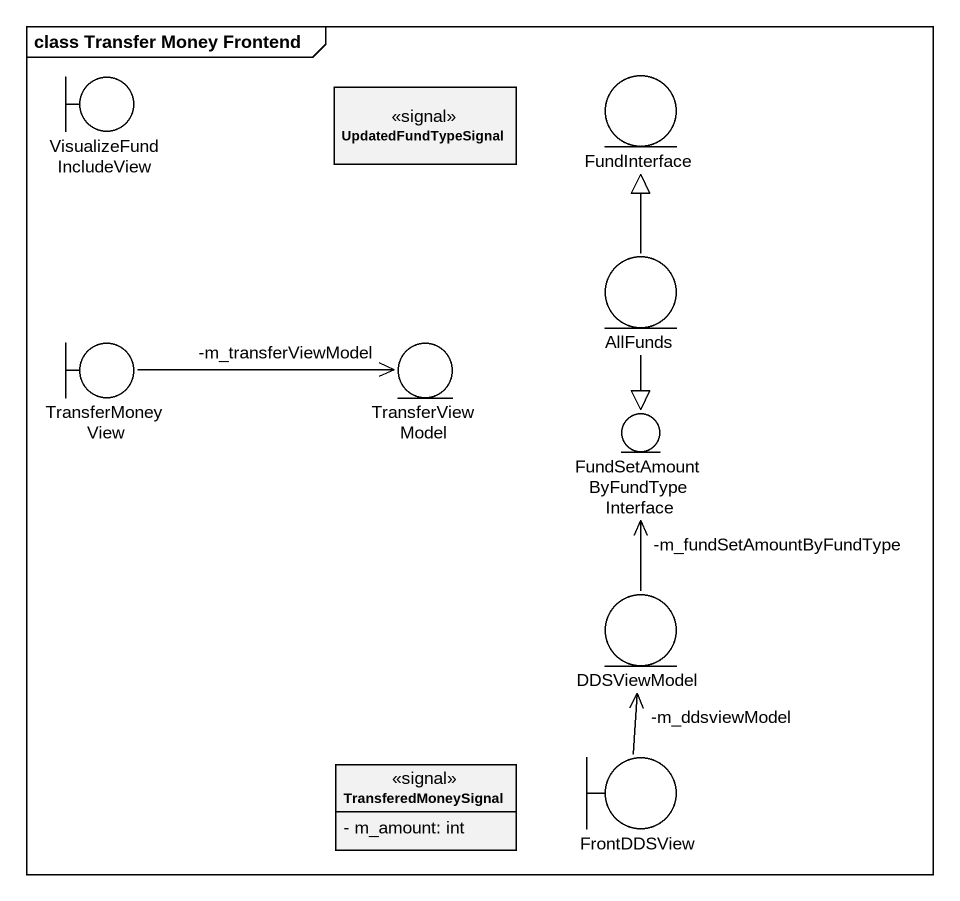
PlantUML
@startuml
mainframe class Transfer Money Frontend
allowmixing
hide circle
hide empty members
skinparam classAttributeIconSize 0
entity FundInterface
boundary VisualizeFundIncludeView
class UpdatedFundTypeSignal <<signal>>
entity AllFunds
boundary TransferMoneyView
entity TransferViewModel
entity "FundSetAmountByFundTypeInterface" as FundSetAmountByFundTypeInter
entity DDSViewModel
class TransferedMoneySignal <<signal>> {
  - m_amount: int
}
boundary FrontDDSView
AllFunds -up-|> FundInterface
AllFunds --|> FundSetAmountByFundTypeInter
TransferMoneyView -right-> "-m_transferViewModel" TransferViewModel
DDSViewModel -up-> "-m_fundSetAmountByFundType" FundSetAmountByFundTypeInter
FrontDDSView -up-> "-m_ddsviewModel" DDSViewModel
@enduml
